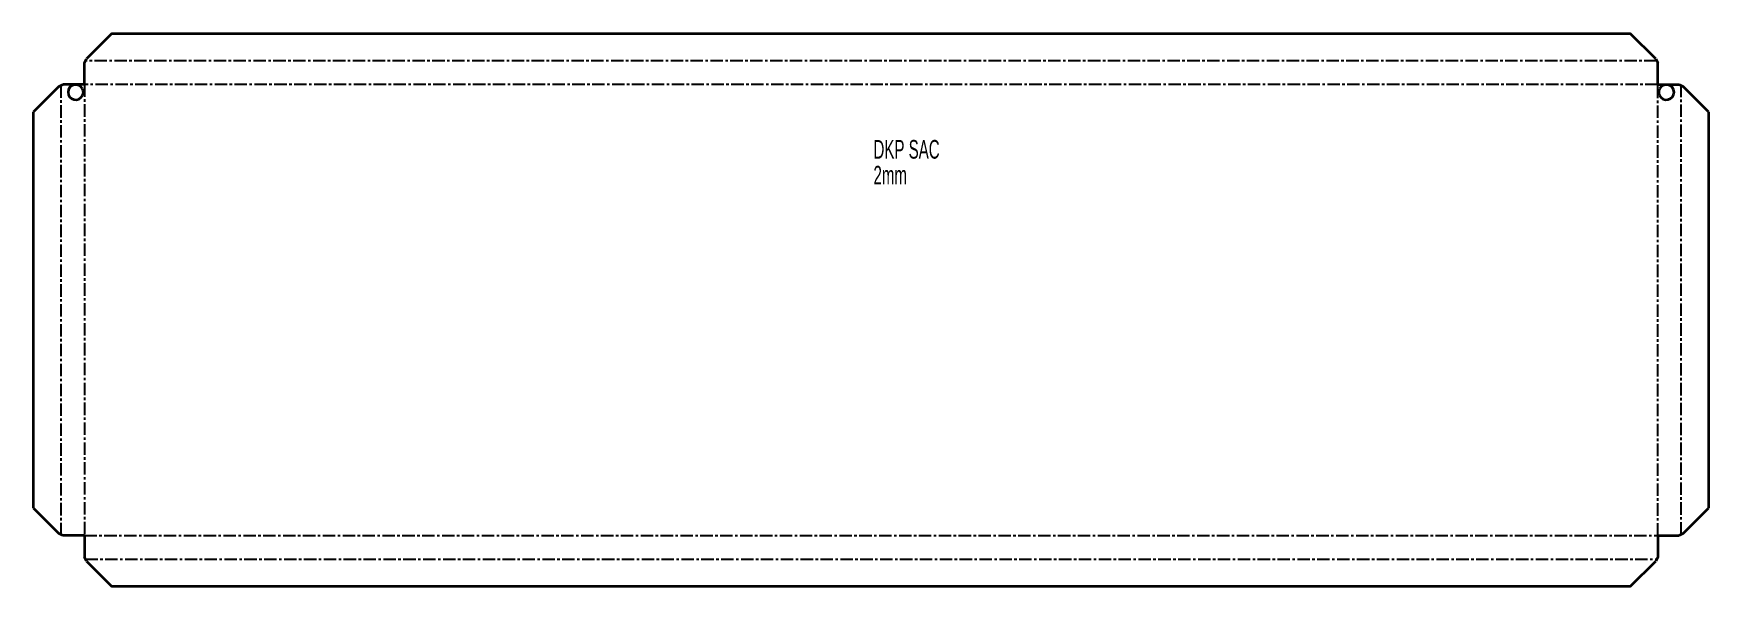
# Model space of a CAD drawing. Header units: millimetres. Extents: x -1076 to 637, y -267 to 298.
import ezdxf

# ---------------------------------------------------------------- set-up
doc = ezdxf.new("R2010")
doc.units = ezdxf.units.MM
doc.linetypes.add('CENTERX2', pattern=[20.32, 12.7, -2.54, 2.54, -2.54])
doc.styles.add('SLDTEXTSTYLE0', font='TXT', dxfattribs={"width": 0.605})

# ---------------------------------------------------------------- blocks, each defined once
blk = doc.blocks.new('SW_NOTE_0')
at = {"color": 0, "linetype": 'Continuous', "lineweight": 0, "char_height": 19.05, "attachment_point": 1, "style": 'SLDTEXTSTYLE0'}
for s, insert in [('DKP SAC', (0, 24.6)), ('2mm', (0, -1.8))]:
    blk.add_mtext(s, dxfattribs=dict(at, insert=insert))

msp = doc.modelspace()

# ---------------------------------------------------------------- linework, layer by layer
at = {"color": 7, "linetype": 'Continuous', "lineweight": 35}
for p, q in [((-995.8, 298), (-1021.8, 272)), ((-995.8, 298), (557.2, 298)), ((583.2, 272), (557.2, 298)), ((-1023.8, 268), (-1021.8, 272)), ((-1023.8, 246), (-1023.8, 268)), ((583.2, 272), (585.2, 268)), ((585.2, 246), (585.2, 268)), ((-1049.8, 244), (-1075.8, 218)), ((-1049.8, 244), (-1045.8, 246)), ((-1023.8, 246), (-1045.8, 246)), ((585.2, 246), (607.2, 246)), ((607.2, 246), (611.2, 244)), ((637.2, 218), (611.2, 244)), ((-1075.8, -187), (-1075.8, 218)), ((637.2, 218), (637.2, -187)), ((-1075.8, -187), (-1049.8, -213)), ((611.2, -213), (637.2, -187)), ((-1045.8, -215), (-1049.8, -213)), ((-1023.8, -215), (-1045.8, -215)), ((-1023.8, -215), (-1023.8, -237)), ((585.2, -215), (607.2, -215)), ((585.2, -215), (585.2, -237)), ((611.2, -213), (607.2, -215)), ((-1021.8, -241), (-1023.8, -237)), ((585.2, -237), (583.2, -241)), ((-1021.8, -241), (-995.8, -267)), ((557.2, -267), (583.2, -241)), ((557.2, -267), (-995.8, -267))]:
    msp.add_line(p, q, dxfattribs=at)
at = {"color": 7, "linetype": 'CENTERX2'}
for p, q in [((584.2, 270), (-1022.8, 270)), ((-1047.8, 245), (-1047.8, -214)), ((-1023.8, 246), (-1023.8, -215)), ((585.2, 246), (-1023.8, 246)), ((585.2, -215), (585.2, 246)), ((609.2, -214), (609.2, 245)), ((-1023.8, -215), (585.2, -215)), ((-1022.8, -239), (584.2, -239))]:
    msp.add_line(p, q, dxfattribs=at)
at = {"color": 7, "linetype": 'Continuous', "lineweight": 35}
for centre, start, end in [((-1032.8, 238), 25.4146, 334.5854), ((594.2, 238), 205.4146, 154.5854)]:
    msp.add_arc(centre, 7.75, start, end, dxfattribs=at)
for points in [[(-1025.8, 234.7), (-1024.5, 236.8), (-1024.5, 239.1), (-1025.8, 241.3)], [(587.2, 241.3), (585.9, 239.1), (585.9, 236.8), (587.2, 234.7)]]:
    msp.add_open_spline(points, degree=3, dxfattribs=at)

# ---------------------------------------------------------------- block references
at = {"color": 7, "linetype": 'Continuous', "lineweight": 0}
msp.add_blockref('SW_NOTE_0', (-216.8, 164.6), dxfattribs=at)

doc.saveas('drawing.dxf')
